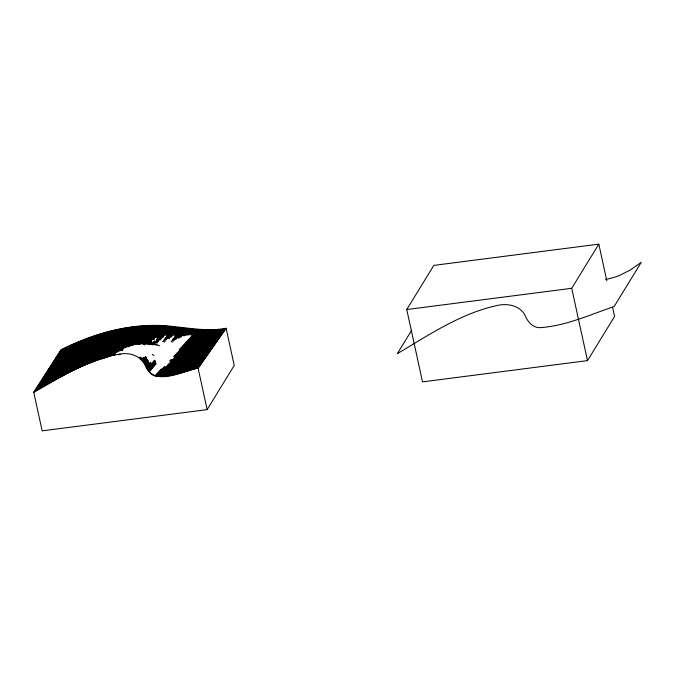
<?xml version="1.0" encoding="UTF-8"?>
<svg xmlns="http://www.w3.org/2000/svg" width="675" height="675" viewBox="0 0 675 675"><rect width="100%" height="100%" fill="white"/><g stroke="black" fill="none" stroke-linecap="round" stroke-linejoin="round"><path stroke-width="1.01" d="M207.141 409.615L234.225 365.453L226.117 328.252C209.242 331.484 192.088 328.455 175.222 326.776C135.861 321.351 96.221 332.117 61.172 349.701L33.75 392.327L42.154 430.861L207.141 409.615L198.096 368.153L226.117 328.252M612.588 307.294L614.587 316.465L587.495 360.619L422.516 381.873L406.747 309.547L433.831 265.385L598.818 244.139L606.817 280.808M411.691 330.235L397.297 353.692C429.19 334.783 461.135 313.116 497.947 305.302C508.106 303.176 520.526 305.75 525.327 315.917C528.027 322.523 533.638 328.523 541.417 327.577C566.755 325.477 590.355 314.601 614.157 306.501L641.25 262.339L630.163 270.118L619.431 275.459A75.001 68.732 31.5 0 1 605.467 279.442M587.495 360.619L571.725 288.293L598.818 244.139M33.75 392.327C61.18 376.878 88.864 358.99 120.496 353.919C129.921 352.443 140.645 355.826 144.965 364.913C153.436 387.636 182.486 371.048 198.096 368.153M34.087 391.795C54.751 379.612 75.836 367.791 98.533 359.792M34.763 390.749C59.965 375.688 86.122 360.501 115.18 354.468M34.425 391.272C58.227 377.494 82.468 363.319 109.299 356.383M35.446 389.694L65.559 372.279L78.064 366.196M36.458 388.117C61.442 373.866 86.991 358.923 115.492 353.118M36.121 388.64L51.604 379.721M37.133 387.062C62.294 372.06 88.467 356.67 117.703 351.532M36.796 387.585C61.695 373.402 87.168 358.56 115.568 352.78M37.817 386.007C64.311 370.651 91.657 353.607 122.69 349.912M38.492 384.952C64.775 369.579 92.003 352.865 122.858 349.228M39.167 383.906C65.289 368.634 92.382 352.173 123.019 348.536M39.842 382.852C66.496 367.673 93.909 350.08 125.238 347.439M40.525 381.797L68.597 365.943L80.384 360.391M41.2 380.742C67.601 365.74 95.411 349.591 126.309 347.051M42.213 379.164C69.567 364.66 97.782 347.245 129.549 345.87M41.875 379.696C69.154 364.964 97.563 347.929 129.355 346.579M42.888 378.118C70.436 363.42 99.276 346.047 131.406 345.608M42.55 378.641L69.407 364.255L91.479 354.502M43.234 377.587C71.288 362.07 101.199 343.853 134.393 344.647M43.909 376.54L57.932 368.483M44.584 375.486C73.946 359.893 105.806 340.225 140.459 344.199M45.259 374.431L82.401 355.354M44.921 374.954L58.455 367.546M45.596 373.908L59.248 366.145M46.28 372.853C78.249 356.349 115.417 332.606 152.778 344.858M46.617 372.33C78.621 355.32 116.488 332.134 153.976 344.731M47.292 371.275L60.564 363.8M50.549 381.603C71.035 370.55 92.045 359.311 115.104 354.805M47.967 370.221C79.338 354.24 114.396 332.876 151.048 341.677M51.081 380.658C71.617 369.74 92.23 357.683 115.417 353.455M48.305 369.698L61.358 362.391M48.988 368.643C80.063 352.806 115.121 332.977 151.268 341.246M52.397 378.321C73.17 367.529 94.179 355.565 117.619 351.869M49.326 368.12L62.151 360.99M50.001 367.065L84.561 349.937M50.338 366.533L62.935 359.581M51.013 365.487C82.519 349.363 117.965 330.48 154.507 338.605M51.359 364.956L63.467 358.644L85.025 348.773M51.697 364.433L63.99 357.708M52.372 363.378L75.279 352.004M52.709 362.855C85.733 345.701 123.77 327.51 161.814 337.719M53.047 362.323L65.045 355.835M53.722 361.277L76.089 350.317M57.139 369.892C80.629 358.163 105.435 344.925 132.393 345.296M54.067 360.745L86.265 345.676M57.67 368.955C81.624 356.408 107.595 343.119 135.397 344.317M54.405 360.222C87.607 343.035 125.854 326.666 163.89 335.981M54.742 359.699C89.944 340.605 131.456 324.835 171.678 336.563M55.08 359.168L66.631 353.025M58.987 366.609L82.704 354.586M55.755 358.121C91.049 339.415 132.351 324.548 172.446 335.517M56.093 357.59C91.969 338.428 134.063 324.152 174.741 335.382M56.43 357.067C94.289 336.023 139.143 323.789 181.837 336.099M60.303 364.272C89.21 349.692 124.284 332.125 156.904 345.33M56.776 356.535C84.476 342.47 114.159 329.341 145.859 329.805C160.161 329.78 174.108 333.146 188.182 335.129M57.113 356.012L78.114 346.098M61.096 362.863L73.052 356.653L93.631 347.988M57.451 355.489L87.809 341.812M57.788 354.957C88.324 339.618 122.124 326.616 156.921 329.932C172.007 331.172 186.756 335.433 201.952 335.517A86.83 79.566 31.5 0 0 211.832 335.019L222.657 333.18M61.881 361.454L84.257 350.713M58.126 354.434C90.239 338.302 125.972 324.751 162.54 329.543C177.112 331.104 191.514 334.741 206.255 334.319A88.003 80.637 31.5 0 0 216.236 333.492L223.349 332.193M58.463 353.911C82.384 342.2 107.435 331.391 134.232 328.885A134.173 122.943 31.5 0 1 152.128 328.337C170.488 328.776 188.401 334.133 206.803 333.737A88.214 80.831 31.5 0 0 216.7 332.952L223.695 331.695M62.674 360.053L74.267 354.122L94.34 345.811M66.369 370.592L78.688 364.643M58.801 353.379L88.433 340.259M66.774 369.748C83.312 361.724 100.356 353.692 118.724 351.076M59.138 352.856C82.806 341.179 107.882 331.256 134.325 328.531A137.573 126.056 31.5 0 1 152.305 327.923C171.838 328.295 190.966 334.133 210.566 333.037A87.801 80.452 31.5 0 0 220.556 331.889L224.041 331.206M67.179 368.896L79.304 363.099M59.484 352.325C83.076 340.732 108.084 330.927 134.426 328.177A141.058 129.254 31.5 0 1 152.491 327.51C176.453 327.94 200.45 336.192 224.387 330.716M63.728 358.18L85.489 347.617M59.822 351.802C83.354 340.276 108.287 330.598 134.519 327.822A144.636 132.536 31.5 0 1 152.668 327.097C173.483 327.299 193.953 333.45 214.827 331.678A85.809 78.629 31.5 0 0 224.733 330.218M60.159 351.278C95.183 333.29 134.932 321.705 174.521 327.788C191.371 329.729 208.558 332.716 225.425 329.231M60.497 350.747L89.201 338.327M64.783 356.307C94.551 340.259 129.592 327.831 163.586 336.462M60.834 350.224C95.842 332.589 135.506 321.604 174.876 327.282C191.725 329.088 208.896 332.108 225.771 328.742M66.361 353.498C98.423 336.774 136.198 326.059 172.066 336.04M70.622 361.724C90.948 352.384 112.632 342.672 135.515 343.946M73.457 355.809C97.537 344.621 124.799 333.931 151.698 340.377M77.76 366.972L98.913 358.408L115.256 354.13M74.874 352.848C94.778 343.997 115.931 336.158 138.004 336.184A77.077 70.63 31.5 0 1 153.006 337.762M75.684 351.16L85.801 346.84M79.768 361.935C93.555 355.927 107.848 350.359 122.934 348.882M79.456 362.711C93.285 356.662 107.62 351.017 122.774 349.566M80.08 361.167C93.825 355.193 108.076 349.692 123.103 348.199M81.472 357.683C97.892 350.831 115.29 344.09 133.388 344.976M82.24 355.742C101.689 347.152 123.694 339.289 145.142 344.368M82.553 354.966C103.174 345.904 127.06 337.584 149.529 344.723M83.481 352.645C107.08 342.698 135.203 334.268 159.789 345.912M84.409 350.325C105.891 340.529 130.503 333.593 154.043 339.491M85.337 348.005C101.992 340.698 119.947 335.576 138.24 335.441A81.447 74.63 31.5 0 1 153.436 336.892L161.224 338.673M85.953 346.452C110.076 336.563 137.227 330.362 162.97 337.433M86.577 344.908C110.945 335.011 138.139 329.231 164.194 335.492M89.1 361.741L99.006 358.062L115.332 353.793M89.572 360.29L99.385 356.678L115.653 352.443M87.505 342.579C118.024 329.062 152.17 327.915 184.241 335.855M90.053 358.838L108.38 352.747L122.605 350.257M90.889 356.307C101.917 352.198 113.307 348.401 125.145 347.785M92.678 350.882C109.325 344.849 127.609 339.635 145.319 343.955M92.433 351.608C107.73 346.039 124.192 341.204 140.611 343.811M92.914 350.156C110.835 343.651 130.933 338.217 149.749 344.292M93.867 347.262C112.109 340.689 132.232 335.838 151.487 340.808M94.103 346.537C112.43 339.955 132.562 335.239 151.917 339.938M94.458 345.457C113.425 338.656 134.3 334.049 154.271 339.044M94.821 344.368C108.726 339.474 123.289 335.762 138.122 335.812A79.228 72.605 31.5 0 1 153.225 337.331L154.98 337.711M95.057 343.642C108.979 338.766 123.533 335.112 138.358 335.07A83.717 76.714 31.5 0 1 153.655 336.462L161.519 338.192M95.411 342.554C116.977 334.741 140.771 331.012 163.274 336.952M96.609 338.934C125.162 327.687 156.279 328.852 185.709 335.433M199.133 366.677C185.11 370.373 170.648 377.013 155.866 374.76M198.787 367.166C184.697 370.879 170.176 377.603 155.318 375.351M198.442 367.656C185.212 371.452 171.838 376.785 157.866 376.448M199.825 365.69C185.929 369.368 171.593 375.832 156.946 373.596M199.479 366.179C185.515 369.875 171.121 376.422 156.406 374.178M200.863 364.213C187.161 367.858 173.011 374.06 158.574 371.841M200.517 364.702C186.747 368.356 172.538 374.65 158.026 372.423M200.171 365.2C186.342 368.862 172.066 375.241 157.486 373.005M97.681 335.677L113.611 331.13L134.62 327.468A148.314 135.903 31.5 0 1 152.845 326.692M201.555 363.226C187.988 366.846 173.947 372.878 159.654 370.668M201.209 363.715C187.574 367.352 173.483 373.469 159.114 371.258M202.247 362.239C188.806 365.833 174.893 371.689 160.734 369.503M201.901 362.737C188.393 366.339 174.42 372.288 160.194 370.086M202.939 361.252C189.861 364.804 176.386 370.229 162.607 368.474M202.593 361.749C189.219 365.335 175.365 371.098 161.283 368.921M99.503 359.497L107.317 357.134M203.977 359.775C191.101 363.285 177.803 368.457 164.244 366.719M203.631 360.273C190.688 363.791 177.331 369.048 163.696 367.301M203.285 360.762C190.274 364.298 176.858 369.638 163.148 367.883M204.668 358.796C192.409 362.256 179.862 366.668 166.936 365.816M204.322 359.286C191.995 362.77 179.39 367.251 166.387 366.407M205.36 357.809C193.236 361.226 180.824 365.504 168.05 364.643M205.014 358.298C192.822 361.741 180.343 366.086 167.493 365.226M205.706 357.311C193.649 360.72 181.297 364.922 168.598 364.053M206.398 356.332C194.484 359.691 182.258 363.757 169.703 362.88M206.052 356.822C194.062 360.205 181.778 364.34 169.155 363.471M207.09 355.345C195.311 358.661 183.212 362.593 170.817 361.707M206.744 355.835C194.898 359.176 182.731 363.175 170.26 362.289M100.811 351.489L116.826 347.389L129.457 346.224M207.782 354.358C195.623 357.691 183.009 361.935 170.243 360.273M207.436 354.848C195.21 358.197 182.537 362.534 169.695 360.863M208.128 353.869C196.037 357.176 183.482 361.344 170.792 359.691M208.82 352.882C197.378 356.088 185.6 359.665 173.585 358.771M208.474 353.371C196.965 356.602 185.127 360.248 173.028 359.353M209.166 352.392C197.792 355.573 186.081 359.083 174.133 358.18M209.857 351.405C198.087 354.628 185.844 358.366 173.517 356.763M209.512 351.894C198.205 355.058 186.562 358.493 174.69 357.59M102.524 345.271C119.273 340.023 137.843 337.222 154.752 343.347M210.203 350.907C198.501 354.113 186.325 357.767 174.066 356.181M210.895 349.928C199.319 353.093 187.27 356.569 175.154 355.008M210.549 350.418C198.914 353.607 186.798 357.168 174.606 355.59M103.098 343.195C118.859 338.369 135.861 335.652 152.137 339.508M211.241 349.431C199.732 352.578 187.743 355.97 175.703 354.426M211.587 348.941C200.137 352.072 188.215 355.379 176.243 353.835M212.279 347.954C200.956 351.042 189.16 354.173 177.339 352.662M211.933 348.443C200.551 351.557 188.688 354.78 176.791 353.253M212.625 347.465C201.369 350.527 189.633 353.573 177.879 352.08M212.971 346.967C201.783 350.013 190.105 352.974 178.428 351.498M213.317 346.477C202.188 349.498 190.578 352.375 178.976 350.907M213.663 345.988L194.687 350.123L181.33 350.544A41.799 38.306 31.5 0 1 179.516 350.342M105.283 335.239C129.87 327.375 156.127 327.797 181.212 332.826C194.999 335.213 209.284 335.99 223.003 332.682M214.009 345.49L195.218 349.549L181.887 349.954A43.369 39.732 31.5 0 1 179.153 349.625M214.701 344.503C203.538 347.532 191.843 350.089 180.233 348.46M214.355 345.001C203.124 348.047 191.379 350.696 179.693 349.043M215.047 344.014C203.943 347.009 192.316 349.481 180.782 347.878M215.393 343.524C204.348 346.494 192.788 348.874 181.322 347.288M215.738 343.027C204.753 345.98 193.261 348.266 181.862 346.705M216.084 342.537C205.158 345.465 193.733 347.659 182.402 346.123M216.43 342.039C205.571 344.942 194.197 347.051 182.942 345.532M216.776 341.55L203.318 344.478L189.304 345.431A57.299 52.498 31.5 0 1 183.49 344.95M217.122 341.061L203.825 343.921L189.861 344.841A59.223 54.27 31.5 0 1 184.03 344.368M217.468 340.563C206.786 343.381 195.615 345.22 184.57 343.786M217.814 340.073C207.191 342.866 196.088 344.613 185.11 343.195M218.16 339.584C207.596 342.343 196.56 344.005 185.65 342.613M218.506 339.086C208.001 341.82 197.032 343.389 186.199 342.031M218.852 338.597L206.322 341.137L195.818 341.947A68.968 63.197 31.5 0 1 186.739 341.449M219.198 338.099L206.828 340.58L196.374 341.364A70.976 65.036 31.5 0 1 187.279 340.858M219.544 337.61L203.681 340.436L187.819 340.276M219.89 337.12L204.213 339.871L188.359 339.694M220.236 336.623L212.093 338.344L201.319 339.525A76.672 70.251 31.5 0 1 191.852 339.382L188.907 339.103M220.582 336.133L212.549 337.804L201.867 338.951A78.46 71.896 31.5 0 1 192.409 338.799L189.447 338.521M220.927 335.635L205.799 338.158L189.987 337.939M221.273 335.146L206.331 337.593L190.527 337.357M221.619 334.657L206.862 337.027A83.312 76.343 31.5 0 1 197.134 337.205L191.067 336.766M221.965 334.159L207.385 336.454L191.607 336.184M222.311 333.669L207.917 335.888L192.156 335.602M225.079 329.729C201.032 334.8 176.943 326.818 152.845 326.692M406.747 309.547L571.725 288.293M118.783 354.696L120.656 354.476M136.477 344.073L139.354 344.461M181.356 336.665L175.686 335.568M180.883 337.23L175.272 336.108M179.482 337.601L174.859 336.648M179.018 338.167L174.437 337.188M156.237 376.237C147.884 375.165 147.547 364.778 141.699 360.391M166.793 336.066L171.29 337.087M143.218 344.393L144.956 344.782M174.023 337.728L176.74 338.335M153.006 337.762L154.744 338.158M166.455 336.563L169.999 337.399M173.61 338.259L176.293 338.884M166.126 337.07L169.619 337.913M173.188 338.799L175.846 339.441M165.788 337.567L169.248 338.437M172.775 339.339L174.521 339.77M165.459 338.065L167.113 338.487M172.361 339.879L174.082 340.318M157.613 338.285L160.928 339.154M165.122 338.563L166.759 338.993M171.939 340.419L173.644 340.867M157.351 338.749L159.806 339.415M164.388 338.951L166.413 339.508M154.153 341.052L157.705 342.141M171.113 341.491L172.775 341.963M157.089 339.204L160.127 340.057M164.059 339.449L166.058 340.014M156.828 339.668L158.836 340.251M153.267 341.837L157.14 343.086M156.575 340.132L158.549 340.723M163.401 340.445L165.35 341.035M153.031 342.284L155.014 342.892M156.313 340.588L158.271 341.196M156.052 341.052L157.992 341.668M162.743 341.44L164.649 342.048M155.537 341.972L157.427 342.613M140.468 357.185L144.897 360.83L151.242 369.74M139.582 357.109L144.636 361.294L150.795 370.288M139.404 357.522L144.374 361.749L150.348 370.837M139.227 357.936L144.113 362.213L149.901 371.393M152.305 354.409L153.951 355.674M145.403 356.611L146.711 357.615M145.167 357.058L146.45 358.071M144.922 357.505L146.188 358.535M144.062 357.429L145.935 358.99M143.834 357.868L145.673 359.454M143.007 357.784L147.428 362.171L152.137 368.634M142.788 358.214L147.125 362.661L151.689 369.191M156.161 363.682L153.596 361.201M154.373 360.155L155.697 361.403M155.714 364.23L153.217 361.733M153.984 360.678L155.284 361.943M155.267 364.778L152.828 362.256M146.905 359.26L148.34 360.72M154.82 365.327L152.449 362.779M146.635 359.724L153.031 367.538M154.373 365.884L152.061 363.302M146.357 360.197L152.584 368.086M153.925 366.432L150.542 362.424M153.478 366.981L150.196 362.931"/></g></svg>
